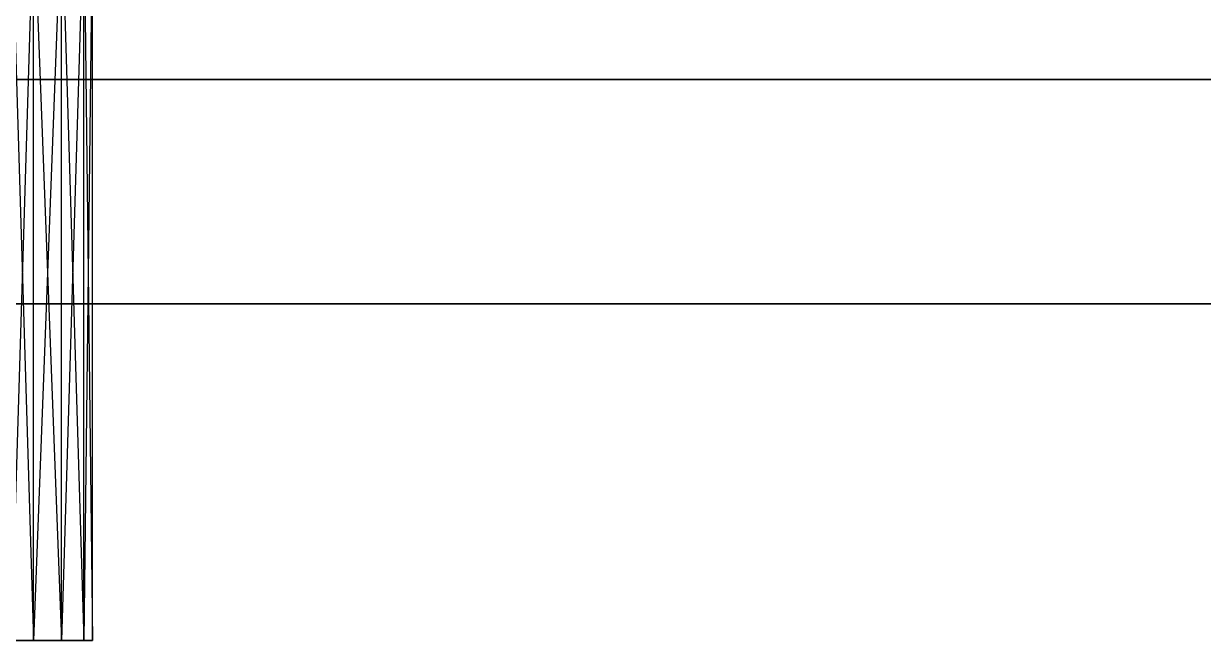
# Model space of a CAD drawing. Extents: x -2 to 217, y -2 to 10.
# Drawn here: x 160.42 to 165.68, y -2 to 0.75 of the extents above; entities that cross this region are included whole.
import ezdxf

# ---------------------------------------------------------------- set-up
doc = ezdxf.new("R2010")
doc.units = 0
doc.layers.add('UB3D', color=1, linetype='CONTINUOUS')

msp = doc.modelspace()

# ---------------------------------------------------------------- linework, layer by layer
at = {"layer": 'UB3D', "color": 254}
for points in [[(160.4662, -2, 36.2582), (160.4662, 1.280011, 36.2582), (160.3662, -2, 36.1856)], [(160.4662, 1.280011, 36.2582), (160.3662, -2, 36.1856), (160.3662, 1.280011, 36.1856)], [(160.3662, -2, 35.9504), (160.3662, 1.280011, 35.9504), (160.4662, -2, 35.8778)], [(160.3662, 1.280011, 35.9504), (160.4662, -2, 35.8778), (160.4662, 1.280011, 35.8778)], [(160.5898, -2, 36.2582), (160.5898, 1.280011, 36.2582), (160.4662, -2, 36.2582)], [(160.5898, 1.280011, 36.2582), (160.4662, -2, 36.2582), (160.4662, 1.280011, 36.2582)], [(160.4662, -2, 35.8778), (160.4662, 1.280011, 35.8778), (160.5898, -2, 35.8778)], [(160.4662, 1.280011, 35.8778), (160.5898, -2, 35.8778), (160.5898, 1.280011, 35.8778)], [(160.6898, -2, 36.1856), (160.6898, 1.280011, 36.068), (160.5898, -2, 36.2582)], [(160.6898, 1.280011, 36.068), (160.5898, -2, 36.2582), (160.5898, 1.280011, 36.2582)], [(160.5898, -2, 35.8778), (160.5898, 1.280011, 35.8778), (160.6898, -2, 35.9504)], [(160.5898, 1.280011, 35.8778), (160.6898, -2, 35.9504), (160.6898, 1.280011, 35.9504)], [(160.728, -2, 36.068), (160.728, 1.280011, 36.068), (160.6898, -2, 36.1856)], [(160.728, 1.280011, 36.068), (160.6898, -2, 36.1856), (160.6898, 1.280011, 36.068)], [(160.6898, -2, 35.9504), (160.6898, 1.280011, 35.9504), (160.728, -2, 36.068)], [(160.6898, 1.280011, 35.9504), (160.728, -2, 36.068), (160.728, 1.280011, 36.068)], [(160.528, -2, 36.068), (160.3662, -2, 36.1856), (160.328, -2, 36.068)], [(160.528, -2, 36.068), (160.328, -2, 36.068), (160.3662, -2, 35.9504)], [(160.528, -2, 36.068), (160.4662, -2, 36.2582), (160.3662, -2, 36.1856)], [(160.528, -2, 36.068), (160.3662, -2, 35.9504), (160.4662, -2, 35.8778)], [(160.528, -2, 36.068), (160.5898, -2, 36.2582), (160.4662, -2, 36.2582)], [(160.528, -2, 36.068), (160.4662, -2, 35.8778), (160.5898, -2, 35.8778)], [(160.528, -2, 36.068), (160.728, -2, 36.068), (160.6898, -2, 36.1856)], [(160.528, -2, 36.068), (160.6898, -2, 36.1856), (160.5898, -2, 36.2582)], [(160.528, -2, 36.068), (160.5898, -2, 35.8778), (160.6898, -2, 35.9504)], [(160.528, -2, 36.068), (160.6898, -2, 35.9504), (160.728, -2, 36.068)]]:
    msp.add_3dface(points, dxfattribs=at)
at = {"layer": 'UB3D', "color": 94}
for points in [[(-2.286, 0.5, -81.534), (216.662, 0.5, -81.534), (216.662, -0.5, -81.534), (-2.286, -0.5, -81.534)], [(216.662, 0.5, 72.136), (-2.286, 0.5, 72.136), (-2.286, -0.5, 72.136), (216.662, -0.5, 72.136)], [(-2.286, 0.5, 72.136), (-2.286, 0.5, -81.534), (216.662, 0.5, -81.534)], [(-2.286, 0.5, 72.136), (216.662, 0.5, -81.534), (216.662, 0.5, 72.136)], [(-2.286, 0.5, 72.136), (216.662, 0.5, 72.136), (-2.286, 0.5, 72.136)], [(-2.286, -0.5, 72.136), (216.662, -0.5, 72.136), (216.662, -0.5, -81.534)], [(-2.286, -0.5, 72.136), (216.662, -0.5, -81.534), (-2.286, -0.5, -81.534)]]:
    msp.add_3dface(points, dxfattribs=at)

doc.saveas('drawing.dxf')
